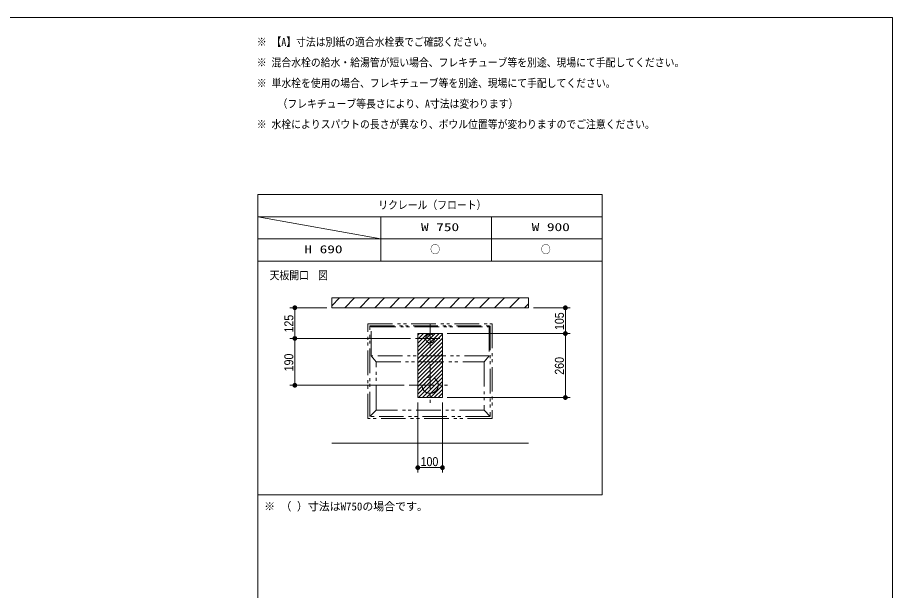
# Model space of a CAD drawing. Units: millimetres, scale not verified. Extents: x -6062 to 6062, y -3045 to 3045.
# Drawn here: x -1345 to 2212, y 440 to 2770 of the extents above; entities that cross this region are included whole.
import ezdxf
from ezdxf.enums import TextEntityAlignment as Align

# ---------------------------------------------------------------- set-up
doc = ezdxf.new("R2010")
doc.units = ezdxf.units.MM
doc.header["$LTSCALE"] = 20
doc.linetypes.add('DOUBLE_CHAIN1', pattern=[8.8, 5, -1, 0.6, -0.6, 0.6, -1])
for name, color, linetype, lineweight in [('0-0_1図面枠', 7, 'Continuous', 9), ('0-2_2寸法-1', 7, 'Continuous', 9), ('0-3_0', 7, 'Continuous', 9), ('0-7_3一般', 7, 'Continuous', 9)]:
    doc.layers.add(name, color=color, linetype=linetype, lineweight=lineweight)
doc.styles.add('ＭＳ ゴシック', font='')
doc.styles.add('ＭＳ Ｐゴシック', font='')
doc.styles.get('ＭＳ ゴシック').set_extended_font_data('MS Gothic')
doc.styles.get('ＭＳ Ｐゴシック').set_extended_font_data('MS PGothic')

# ---------------------------------------------------------------- blocks, each defined once
blk = doc.blocks.new('グループ-2')
at = {"layer": '0-0_1図面枠'}
blk.add_lwpolyline([(-80000, 55400), (80000, 55400), (80000, -55400), (-80000, -55400)], close=True, dxfattribs=at)
blk = doc.blocks.new('図面枠')
at = {"layer": '0-0_1図面枠'}
blk.add_blockref('グループ-2', (0, 0), dxfattribs=at)
blk = doc.blocks.new('グループ-4')
at = {"layer": '0-0_1図面枠'}
for p, q in [((28400, 41000), (28400, -48600)), ((56400, 39200), (28400, 39200)), ((28400, 39200), (38400, 37400)), ((38400, 35600), (38400, 39200)), ((47400, 35600), (47400, 39200)), ((28400, 37400), (56400, 37400))]:
    blk.add_line(p, q, dxfattribs=at)
for points in [[(28400, 41000), (56400, 41000), (56400, 35600), (28400, 35600)], [(28400, 35600), (56400, 35600), (56400, 16600), (28400, 16600)]]:
    blk.add_lwpolyline(points, close=True, dxfattribs=at)
blk = doc.blocks.new('_Dot')
at = {"layer": '0-3_0'}
for p, q in [((-10, 0), (-20, 0)), ((9.78, 2), (-9.78, 2)), ((7.99, 6), (-7.99, 6)), ((9.16, -3.98), (-9.16, -3.98)), ((6, -7.98), (-6, -7.98))]:
    blk.add_line(p, q, dxfattribs=at)
for points in [[(10, 0), (9.92, 1.25), (9.69, 2.49), (9.3, 3.68), (8.76, 4.82), (8.09, 5.88), (7.29, 6.85), (6.37, 7.71), (5.36, 8.44), (4.26, 9.05), (3.09, 9.51), (1.87, 9.82), (0.63, 9.98), (-0.63, 9.98), (-1.87, 9.82), (-3.09, 9.51), (-4.26, 9.05), (-5.36, 8.44), (-6.37, 7.71), (-7.29, 6.85), (-8.09, 5.88), (-8.76, 4.82), (-9.3, 3.68), (-9.69, 2.49), (-9.92, 1.25), (-10, 0), (0, 0)], [(-10, 0), (-9.92, -1.25), (-9.69, -2.49), (-9.3, -3.68), (-8.76, -4.82), (-8.09, -5.88), (-7.29, -6.85), (-6.37, -7.71), (-5.36, -8.44), (-4.26, -9.05), (-3.09, -9.51), (-1.87, -9.82), (-0.63, -9.98), (0.63, -9.98), (1.87, -9.82), (3.09, -9.51), (4.26, -9.05), (5.36, -8.44), (6.37, -7.71), (7.29, -6.85), (8.09, -5.88), (8.76, -4.82), (9.3, -3.68), (9.69, -2.49), (9.92, -1.25), (10, 0), (0, 0)]]:
    blk.add_lwpolyline(points, close=True, dxfattribs=at)

msp = doc.modelspace()

# ---------------------------------------------------------------- linework, layer by layer
at = {"layer": '0-2_2寸法-1'}
for p, q in [((-87.5, 1590), (-237.5, 1590)), ((-217.5, 1480.01), (-217.5, 1574.99)), ((752.5, 1590), (902.5, 1590)), ((882.5, 1500.01), (882.5, 1574.99)), ((252.5, 1465), (-237.5, 1465)), ((252.5, 1465), (-237.5, 1465)), ((402.5, 1485), (902.5, 1485)), ((402.5, 1485), (902.5, 1485)), ((882.5, 1240.01), (882.5, 1469.99)), ((-217.5, 1449.99), (-217.5, 1290.01)), ((227.5, 1275), (-237.5, 1275)), ((402.5, 1225), (902.5, 1225)), ((282.5, 1205), (282.5, 920)), ((382.5, 1205), (382.5, 920)), ((367.49, 940), (297.51, 940))]:
    msp.add_line(p, q, dxfattribs=at)
at = {"layer": '0-7_3一般'}
for p, q in [((-67.5, 1598.08), (-35.58, 1630)), ((-14.62, 1590), (25.38, 1630)), ((46.34, 1590), (86.34, 1630)), ((107.3, 1590), (147.3, 1630)), ((168.26, 1590), (208.26, 1630)), ((229.22, 1590), (269.22, 1630)), ((290.18, 1590), (330.18, 1630)), ((351.14, 1590), (391.14, 1630)), ((412.1, 1590), (452.1, 1630)), ((473.06, 1590), (513.06, 1630)), ((534.02, 1590), (574.02, 1630)), ((594.98, 1590), (634.98, 1630)), ((655.94, 1590), (695.94, 1630)), ((716.9, 1590), (732.5, 1605.6)), ((-67.5, 1590), (732.5, 1590)), ((282.5, 1478), (289.5, 1485)), ((282.5, 1462), (305.5, 1485)), ((282.5, 1446), (321.5, 1485)), ((282.5, 1430), (337.5, 1485)), ((282.5, 1414), (353.5, 1485)), ((282.5, 1398), (369.5, 1485)), ((282.5, 1382), (382.5, 1482)), ((282.5, 1366), (382.5, 1466)), ((282.5, 1350), (382.5, 1450)), ((282.5, 1334), (382.5, 1434)), ((282.5, 1318), (382.5, 1418)), ((282.5, 1302), (382.5, 1402)), ((282.5, 1286), (382.5, 1386)), ((282.5, 1270), (382.5, 1370)), ((282.5, 1254), (382.5, 1354)), ((282.5, 1238), (382.5, 1338)), ((285.5, 1225), (382.5, 1322)), ((301.5, 1225), (382.5, 1306)), ((317.5, 1225), (382.5, 1290)), ((333.5, 1225), (382.5, 1274)), ((349.5, 1225), (382.5, 1258)), ((365.5, 1225), (382.5, 1242)), ((381.5, 1225), (382.5, 1226)), ((-67.5, 1040), (732.5, 1040))]:
    msp.add_line(p, q, dxfattribs=at)
at = {"layer": '0-7_3一般', "linetype": 'DOUBLE_CHAIN1'}
for p, q in [((93, 1512), (88, 1517)), ((332.5, 1525), (332.5, 1405)), ((572, 1512), (577, 1517)), ((272.5, 1465), (392.5, 1465)), ((93, 1395), (113, 1370)), ((572, 1395), (552, 1370)), ((332.5, 1360), (332.5, 1190)), ((247.5, 1275), (417.5, 1275)), ((113, 1173), (88, 1148)), ((552, 1173), (577, 1148))]:
    msp.add_line(p, q, dxfattribs=at)
at = {"layer": '0-7_3一般'}
for points in [[(-67.5, 1630), (732.5, 1630), (732.5, 1590), (-67.5, 1590)], [(282.5, 1485), (382.5, 1485), (382.5, 1225), (282.5, 1225)], [(282.5, 1485), (382.5, 1485), (382.5, 1225), (282.5, 1225)]]:
    msp.add_lwpolyline(points, close=True, dxfattribs=at)
at = {"layer": '0-7_3一般', "linetype": 'DOUBLE_CHAIN1'}
for points in [[(80, 1525), (585, 1525), (585, 1140), (80, 1140)], [(88, 1517), (577, 1517), (577, 1148), (88, 1148)], [(93, 1512), (572, 1512), (572, 1395), (93, 1395)], [(113, 1370), (552, 1370), (552, 1173), (113, 1173)]]:
    msp.add_lwpolyline(points, close=True, dxfattribs=at)
for centre, radius in [((332.5, 1465), 18), ((332.5, 1275), 33)]:
    msp.add_circle(centre, radius, dxfattribs=at)

# ---------------------------------------------------------------- block references
at = {"layer": '0-0_1図面枠', "xscale": 0.05, "yscale": 0.05}
for name in ['図面枠', 'グループ-4']:
    msp.add_blockref(name, (-1787.5, 0), dxfattribs=at)
at = {"layer": '0-2_2寸法-1', "xscale": 0.7503418, "yscale": 0.7503418}
for p, rotation in [((-217.5, 1590), 90), ((882.5, 1590), 90), ((882.5, 1485), 270), ((-217.5, 1465), 270), ((-217.5, 1465), 90), ((882.5, 1485), 90), ((-217.5, 1275), 270), ((882.5, 1225), 270), ((282.5, 940), 180)]:
    msp.add_blockref('_Dot', p, dxfattribs=dict(at, rotation=rotation))
msp.add_blockref('_Dot', (382.5, 940), dxfattribs=at)

# ---------------------------------------------------------------- texts
at = {"layer": '0-0_1図面枠', "style": 'ＭＳ ゴシック'}
for s, width, p in [('※ 【A】寸法は別紙の適合水栓表でご確認ください。', 0.9, (-372.1, 2644.66)), ('※ 混合水栓の給水・給湯管が短い場合、フレキチューブ等を別途、現場にて手配してください。', 0.9, (-372.1, 2560.96)), ('※ 単水栓を使用の場合、フレキチューブ等を別途、現場にて手配してください。', 0.9, (-372.1, 2477.03)), ('\u3000\u3000（フレキチューブ等長さにより、A寸法は変わります）', 0.9, (-367.5, 2393.1)), ('※ 水栓によりスパウトの長さが異なり、ボウル位置等が変わりますのでご注意ください。', 0.9, (-372.1, 2309.78)), ('リクレール（フロート）', 0.9, (121.75, 1981.54)), ('W 750', 1.4, (295.55, 1891.74)), ('W 900', 1.4, (745.55, 1891.74)), ('H 690', 1.4, (-178.49, 1801.74)), ('○', 0.9, (332.91, 1801.25)), ('○', 0.9, (782.91, 1801.25)), ('天板開口', 0.9, (-320, 1695.64)), ('図', 0.9, (-123.27, 1695.64))]:
    msp.add_text(s, height=32.55, dxfattribs=dict(at, width=width)).set_placement(p, align=Align.BOTTOM_LEFT)
msp.add_text('※ （ ）寸法はW750の場合です。', height=32.55, dxfattribs=at).set_placement((-342.1, 756.01), align=Align.BOTTOM_LEFT)
at = {"layer": '0-2_2寸法-1', "style": 'ＭＳ Ｐゴシック', "width": 0.9}
for s, p in [('105', (887.46, 1499.28)), ('125', (-212.54, 1489.28)), ('190', (-212.54, 1331.39)), ('260', (887.46, 1317.72))]:
    msp.add_text(s, height=36.66, rotation=90, dxfattribs=at).set_placement(p, align=Align.BOTTOM_LEFT)
msp.add_text('100', height=36.66, dxfattribs=at).set_placement((293.89, 935.04), align=Align.BOTTOM_LEFT)

doc.saveas('drawing.dxf')
